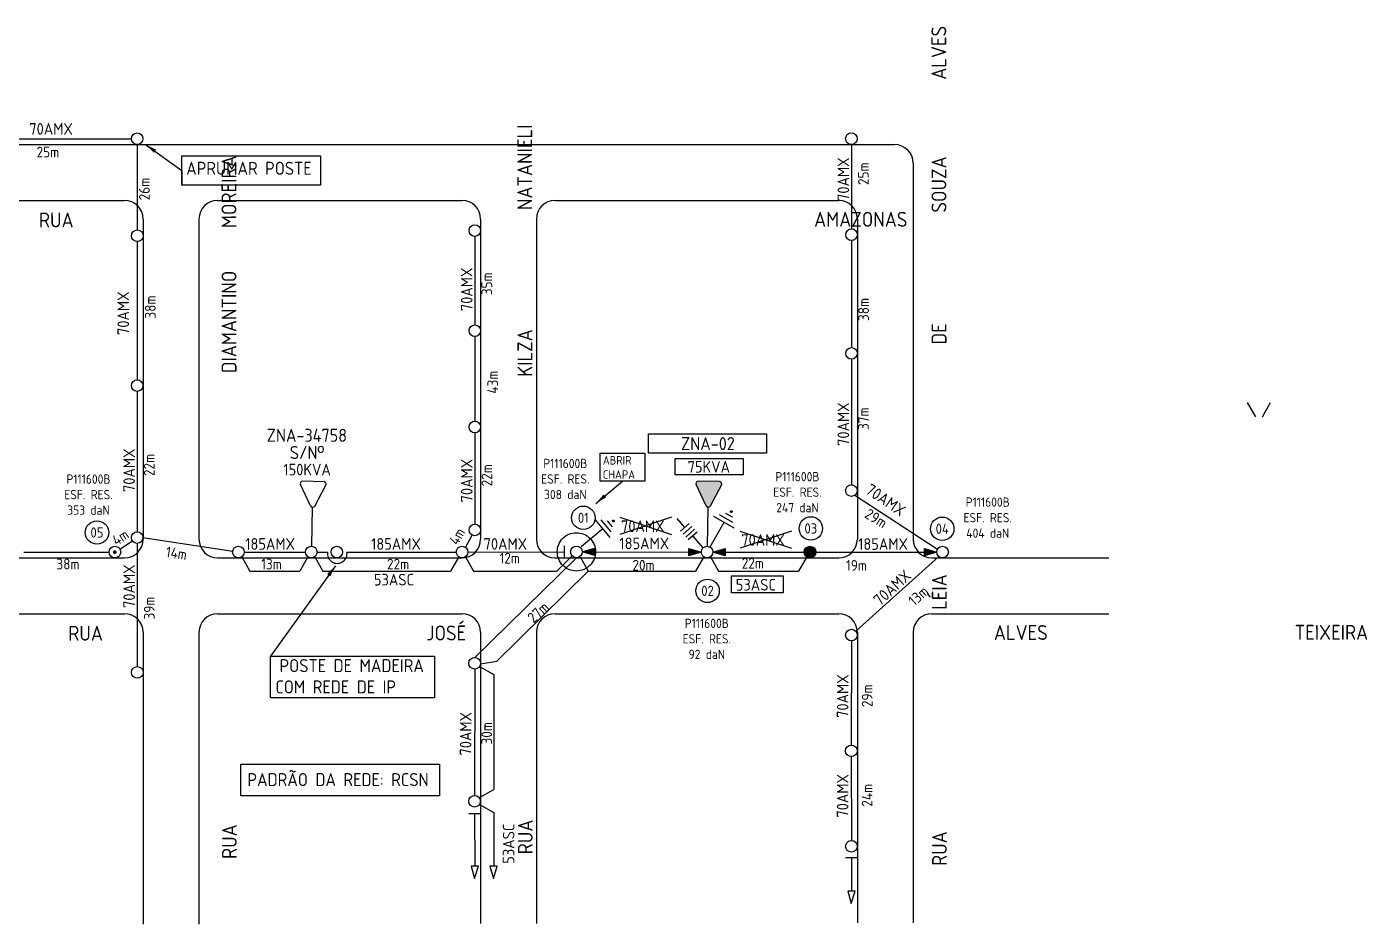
# Model space of a CAD drawing. Header units: millimetres. Extents: x 914 to 1954, y 1483 to 3495.
# Drawn here: x 1577.8 to 1865.9, y 2324.5 to 2517.3 of the extents above; entities that cross this region are included whole.
import ezdxf
from ezdxf.enums import TextEntityAlignment as Align

# ---------------------------------------------------------------- set-up
doc = ezdxf.new("R2010")
doc.units = ezdxf.units.MM
doc.linetypes.add('DASHEDX2', pattern=[38.1, 25.4, -12.7])
for name, color, linetype in [('BTEXIST', 6, 'Continuous'), ('COTAS', 1, 'Continuous'), ('EQEXISTTXT', 2, 'Continuous'), ('EQPROJ', 40, 'Continuous'), ('HACHURA', 1, 'Continuous'), ('MTXXXXXEXIST', 2, 'Continuous'), ('POSTE_EXISTENTE', 2, 'Continuous'), ('TOPOGRAFIA', 2, 'Continuous')]:
    doc.layers.add(name, color=color, linetype=linetype)
doc.styles.add('isocop', font='isocp.shx')
doc.styles.get("Standard").update_dxf_attribs({"font": 'arial.ttf'})
doc.dimstyles.get("Standard").update_dxf_attribs({"dimtxt": 0.18, "dimasz": 0.18, "dimexe": 0.18, "dimexo": 0.0625, "dimgap": 0.09, "dimtad": 0, "dimtih": 1, "dimtoh": 1, "dimdec": 4, "dimzin": 0, "dimdsep": 46, "dimtxsty": 'Standard', "dimcen": 0.09, "dimadec": 0, "dimazin": 0, "dimtfac": 1, "dimtdec": 4, "dimtofl": 0, "dimtmove": 0, "dimatfit": 3, "dimfxl": 1, "dimtolj": 1, "dimtzin": 0, "dimarcsym": 0})

# ---------------------------------------------------------------- blocks, each defined once
blk = doc.blocks.new('A$C3E027413')
at = {"layer": 'EQEXISTTXT', "color": 3, "linetype": 'Continuous'}
for p, q in [((0, 6.03), (0, 0.62)), ((6.33, 3.88), (0.92, 6.59)), ((6.33, 2.74), (0.91, 0.05)), ((6.68, 3.23), (16.72, 3.23))]:
    blk.add_line(p, q, dxfattribs=at)
for centre, start, end in [((0.63, 6.03), 63.3007, 179.8657), ((6.05, 3.31), 296.4308, 63.3007), ((0.63, 0.62), 179.8657, 296.4308)]:
    blk.add_arc(centre, 0.633, start, end, dxfattribs=at)
blk = doc.blocks.new('A$C2B245A76')
at = {"layer": 'EQPROJ', "linetype": 'DASHEDX2', "ltscale": 1.3}
for p, q in [((2.77, 2.71), (0, 3.87)), ((5.53, 1.55), (9.22, 0))]:
    blk.add_line(p, q, dxfattribs=at)
at = {"layer": 'EQPROJ', "linetype": 'DASHEDX2', "ltscale": 0.9}
for p, q in [((3.35, 4.09), (2.19, 1.32)), ((4.27, 3.7), (3.11, 0.94)), ((5.19, 3.32), (4.03, 0.55)), ((6.11, 2.93), (4.95, 0.16))]:
    blk.add_line(p, q, dxfattribs=at)
blk = doc.blocks.new('A$C102D6B5D')
at = {"layer": 'EQPROJ', "linetype": 'DASHEDX2', "ltscale": 0.075}
blk.add_hatch(color=256, dxfattribs=at).paths.add_polyline_path([(1.33, 9.35, 1), (0.88, 9.35, 1)])
at = {"layer": 'EQPROJ', "linetype": 'DASHEDX2', "ltscale": 1.5}
blk.add_line((5.2, 7.82), (0, 4.82), dxfattribs=at)
at = {"layer": 'EQPROJ', "linetype": 'DASHEDX2', "ltscale": 0.9}
for p, q in [((3.77, 8.3), (0.3, 6.3)), ((2.53, 8.88), (0.8, 7.88))]:
    blk.add_line(p, q, dxfattribs=at)
at = {"layer": 'EQPROJ', "linetype": 'DASHEDX2', "ltscale": 1.3}
blk.add_line((2.6, 6.32), (6.25, 0), dxfattribs=at)
at = {"layer": 'EQPROJ', "linetype": 'DASHEDX2', "ltscale": 0.075}
blk.add_circle((1.1, 9.35), 0.225, dxfattribs=at)
blk = doc.blocks.new('CONEC_MT')
at = {"layer": 'MTXXXXXEXIST', "linetype": 'DASHEDX2', "ltscale": 5}
for p, q in [((-0.77, 1.04), (-2.5, 4.12)), ((0.71, 1.04), (2.45, 4.12))]:
    blk.add_line(p, q, dxfattribs=at)

msp = doc.modelspace()

# ---------------------------------------------------------------- hatches: boundary and pattern name
msp.add_hatch(color=3).paths.add_polyline_path([(1722.14, 2419.7, 0.556002), (1721.65, 2418.95), (1723.78, 2414.39, 0.618684), (1724.73, 2414.36), (1727.1, 2418.82, 0.558457), (1726.65, 2419.59)])
at = {"layer": 'BTEXIST'}
for points in [[(1699.79, 2405.3), (1699.79, 2403.72), (1697.16, 2404.51)], [(1720.1, 2403.68), (1720.1, 2405.26), (1722.73, 2404.47)], [(1727.86, 2405.26), (1727.86, 2403.68), (1725.23, 2404.47)], [(1770.72, 2403.68), (1770.72, 2405.26), (1773.35, 2404.47)]]:
    msp.add_hatch(color=256, dxfattribs=at).paths.add_polyline_path(points)
at = {"layer": 'POSTE_EXISTENTE'}
for points in [[(1746.15, 2405.72, 1), (1746.06, 2403.22, 1)], [(1596.71, 2404.83, 1), (1596.68, 2404.05, 1)]]:
    msp.add_hatch(color=256, dxfattribs=at).paths.add_polyline_path(points)

# ---------------------------------------------------------------- linework, layer by layer
at = {"layer": 'BTEXIST'}
for p, q in [((1569.83, 2493.27), (1600.25, 2493.28)), ((1601.5, 2492.03), (1601.53, 2473.68)), ((1755, 2492.04), (1755.04, 2473.91)), ((1674.07, 2472.29), (1674.07, 2453.27)), ((1601.53, 2471.18), (1601.5, 2441.48)), ((1755.04, 2471.41), (1755.04, 2448.4)), ((1674.07, 2450.77), (1674.07, 2432.59)), ((1755.04, 2445.9), (1755.01, 2418.92)), ((1601.5, 2438.98), (1601.5, 2408.83)), ((1674.07, 2430.09), (1674.08, 2410.47)), ((1755.76, 2416.68), (1773.53, 2405.12)), ((1597.8, 2405.09), (1600.47, 2406.89)), ((1601.5, 2406.33), (1601.53, 2379.85)), ((1602.75, 2407.58), (1622.03, 2404.66)), ((1672.09, 2405.45), (1673.5, 2408.11)), ((1693.28, 2405.77), (1693.24, 2403.23)), ((1577.15, 2404.47), (1595.46, 2404.47)), ((1624.51, 2404.47), (1637.66, 2404.47)), ((1640.16, 2404.47), (1642.4, 2404.47)), ((1646.59, 2404.47), (1670.07, 2404.47)), ((1672.57, 2404.47), (1693.26, 2404.5)), ((1695.91, 2403.26), (1674.04, 2381.83)), ((1697.16, 2404.51), (1722.73, 2404.47)), ((1725.23, 2404.47), (1744.86, 2404.47)), ((1747.36, 2404.47), (1773.35, 2404.47)), ((1773.82, 2403.49), (1755.95, 2387.46)), ((1755.02, 2385.38), (1754.99, 2363.01)), ((1674.04, 2379.33), (1674.03, 2352.18)), ((1754.99, 2360.51), (1755, 2342.5)), ((1672.78, 2348.27), (1675.28, 2348.27)), ((1674.03, 2348.27), (1674.1, 2336.98)), ((1753.76, 2338.81), (1756.26, 2338.81)), ((1755.01, 2338.81), (1755.01, 2331.59))]:
    msp.add_line(p, q, dxfattribs=at)
for points in [[(1699.79, 2405.3), (1699.79, 2403.72), (1697.16, 2404.51), (1697.16, 2404.51)], [(1720.1, 2403.68), (1720.1, 2405.26), (1722.73, 2404.47), (1722.73, 2404.47)], [(1727.86, 2405.26), (1727.86, 2403.68), (1725.23, 2404.47), (1725.23, 2404.47)], [(1770.72, 2403.68), (1770.72, 2405.26), (1773.35, 2404.47), (1773.35, 2404.47)], [(1674.83, 2336.97), (1673.25, 2336.98), (1674.02, 2334.35), (1674.02, 2334.35)], [(1755.8, 2331.58), (1754.22, 2331.59), (1754.99, 2328.96), (1754.99, 2328.96)]]:
    msp.add_lwpolyline(points, close=True, dxfattribs=at)
msp.add_arc((1644.49, 2404.15), 2.12, 171.3772, 8.6228, dxfattribs=at)
at = {"layer": 'COTAS'}
for points in [[(1736.77, 2425.68), (1711.39, 2425.68), (1711.39, 2429.9), (1736.77, 2429.9)], [(1717.11, 2424.56), (1731.75, 2424.56), (1731.75, 2421.06), (1717.11, 2421.06)]]:
    msp.add_lwpolyline(points, close=True, dxfattribs=at)
for centre in [(1697.39, 2411.83), (1746.29, 2409.54), (1774.54, 2409.47), (1592.86, 2408.67), (1724.09, 2396.13)]:
    msp.add_circle(centre, 2.52, dxfattribs=at)
at = {"layer": 'HACHURA'}
for points in [[(1710.6, 2419.68), (1700.98, 2419.68), (1700.98, 2425.72), (1710.6, 2425.72)], [(1729.25, 2399.35), (1740.35, 2399.38), (1740.36, 2395.7), (1729.26, 2395.67)]]:
    msp.add_lwpolyline(points, close=True, dxfattribs=at)
at = {"layer": 'HACHURA', "color": 3, "linetype": 'DASHEDX2', "ltscale": 3}
msp.add_circle((1695.91, 2404.51), 4.12, dxfattribs=at)
at = {"layer": 'MTXXXXXEXIST', "ltscale": 5}
for p, q in [((1623.97, 2403.43), (1625.71, 2400.35)), ((1638.2, 2403.43), (1636.45, 2400.35)), ((1639.67, 2403.43), (1641.41, 2400.35)), ((1670.61, 2403.43), (1668.87, 2400.35)), ((1672.08, 2403.43), (1673.82, 2400.35)), ((1694.97, 2403.69), (1691.68, 2400.39)), ((1696.68, 2403.47), (1698.41, 2400.38)), ((1625.71, 2400.35), (1636.45, 2400.35)), ((1641.41, 2400.35), (1668.87, 2400.35)), ((1673.82, 2400.35), (1691.68, 2400.39)), ((1678.81, 2381.01), (1698.41, 2400.38)), ((1678.19, 2378.19), (1678.16, 2353.43)), ((1675.08, 2351.7), (1678.16, 2353.43)), ((1675.07, 2350.22), (1678.15, 2348.48)), ((1678.15, 2348.48), (1678.17, 2336.97))]:
    msp.add_line(p, q, dxfattribs=at)
at = {"layer": 'MTXXXXXEXIST', "linetype": 'DASHEDX2', "ltscale": 5}
for p, q in [((1723.27, 2403.43), (1721.53, 2400.35)), ((1724.75, 2403.43), (1726.48, 2400.35)), ((1745.4, 2403.43), (1743.65, 2400.35)), ((1698.41, 2400.38), (1721.53, 2400.35)), ((1726.48, 2400.35), (1743.65, 2400.35)), ((1675.09, 2379.89), (1678.19, 2378.19)), ((1675.28, 2380.43), (1678.81, 2381.01))]:
    msp.add_line(p, q, dxfattribs=at)
at = {"layer": 'MTXXXXXEXIST', "ltscale": 5}
msp.add_lwpolyline([(1678.86, 2336.96), (1677.28, 2336.97), (1678.05, 2334.34), (1678.05, 2334.34)], close=True, dxfattribs=at)
at = {"layer": 'POSTE_EXISTENTE'}
for centre in [(1601.5, 2493.28), (1755, 2493.29), (1674.07, 2473.54), (1601.53, 2472.43), (1755.04, 2472.66), (1674.07, 2452.02), (1755.04, 2447.15), (1601.5, 2440.23), (1674.07, 2431.34), (1755, 2417.67), (1601.5, 2407.58), (1674.08, 2409.22), (1596.71, 2404.47), (1623.26, 2404.47), (1638.91, 2404.47), (1644.41, 2404.47), (1671.32, 2404.47), (1695.91, 2404.51), (1723.98, 2404.47), (1746.11, 2404.47), (1774.6, 2404.47), (1755.02, 2386.63), (1601.53, 2378.6), (1674.04, 2380.58), (1754.99, 2361.76), (1674.03, 2350.93), (1755.01, 2341.25)]:
    msp.add_circle(centre, 1.25, dxfattribs=at)
at = {"layer": 'TOPOGRAFIA', "color": 1}
for p, q in [((1536.36, 2492.02), (1764.29, 2492.02)), ((1768.29, 2488.02), (1768.29, 2407.22)), ((1575.9, 2480.02), (1598.78, 2480.02)), ((1618.78, 2480.02), (1671.32, 2480.02)), ((1691.32, 2480.02), (1752.29, 2480.02)), ((1602.78, 2476.02), (1602.78, 2407.22)), ((1614.78, 2476.02), (1614.78, 2407.22)), ((1675.32, 2476.02), (1675.32, 2407.22)), ((1687.32, 2476.02), (1687.32, 2407.22)), ((1756.29, 2476.02), (1756.29, 2407.22)), ((1705.21, 2411.94), (1716.31, 2408.27)), ((1716.31, 2411.94), (1705.21, 2408.26)), ((1731.06, 2408.99), (1742.16, 2405.32)), ((1742.16, 2408.99), (1731.07, 2405.31)), ((1575.9, 2403.22), (1598.78, 2403.22)), ((1618.78, 2403.22), (1671.32, 2403.22)), ((1691.32, 2403.22), (1752.29, 2403.22)), ((1772.29, 2403.22), (1810.34, 2403.22)), ((1575.9, 2391.22), (1598.78, 2391.22)), ((1618.78, 2391.22), (1671.32, 2391.22)), ((1691.32, 2391.22), (1752.29, 2391.22)), ((1772.29, 2391.22), (1810.34, 2391.22)), ((1602.78, 2387.22), (1602.78, 2324.51)), ((1614.78, 2387.22), (1614.78, 2324.53)), ((1675.32, 2387.22), (1675.32, 2324.65)), ((1687.32, 2387.22), (1687.32, 2324.67)), ((1756.29, 2387.22), (1756.29, 2324.77)), ((1768.29, 2387.22), (1768.29, 2324.79))]:
    msp.add_line(p, q, dxfattribs=at)
for points in [[(1611.09, 2489.59), (1640.9, 2489.59), (1640.9, 2483.31), (1611.09, 2483.31)], [(1630.18, 2382.09), (1665.41, 2382.09), (1665.41, 2373.18), (1630.18, 2373.18)], [(1623.77, 2358.89), (1666.46, 2358.89), (1666.46, 2352.08), (1623.77, 2352.08)]]:
    msp.add_lwpolyline(points, close=True, dxfattribs=at)
for centre, start, end in [((1764.29, 2488.02), 0, 90), ((1598.78, 2476.02), 0, 90), ((1618.78, 2476.02), 90, 180), ((1671.32, 2476.02), 0, 90), ((1691.32, 2476.02), 90, 180), ((1752.29, 2476.02), 0, 90), ((1598.78, 2407.22), 270, 0), ((1618.78, 2407.22), 180, 270), ((1671.32, 2407.22), 270, 0), ((1691.32, 2407.22), 180, 270), ((1752.29, 2407.22), 270, 0), ((1772.29, 2407.22), 180, 270), ((1598.78, 2387.22), 0, 90), ((1618.78, 2387.22), 90, 180), ((1671.32, 2387.22), 0, 90), ((1691.32, 2387.22), 90, 180), ((1752.29, 2387.22), 0, 90), ((1772.29, 2387.22), 90, 180)]:
    msp.add_arc(centre, 4, start, end, dxfattribs=at)

# ---------------------------------------------------------------- block references
at = {"layer": 'BTEXIST', "xscale": 0.8333333333334915, "yscale": 0.8333333333334915, "zscale": 0.8333333333334915, "rotation": 268.6250549426989}
for p in [(1636.58, 2419.71), (1721.62, 2419.72)]:
    msp.add_blockref('A$C3E027413', p, dxfattribs=at)
at = {"layer": 'TOPOGRAFIA', "color": 1}
msp.add_blockref('CONEC_MT', (1842.67, 2432.51), dxfattribs=at)
at = {"layer": 'TOPOGRAFIA'}
for name, p, xscale, yscale, zscale, rotation in [('A$C102D6B5D', (1696.03, 2410.72), 0.8333333333334914, 0.8333333333334914, 0.8333333333334914, 279.8348720219011), ('A$C2B245A76', (1716.18, 2408.74), 0.8333333333334917, 0.8333333333334917, 0.8333333333334917, 334.2906436570289), ('A$C102D6B5D', (1721.97, 2410.06), 0.8333333333334914, 0.8333333333334914, 0.8333333333334914, 300.0753047847552)]:
    msp.add_blockref(name, p, dxfattribs=dict(at, xscale=xscale, yscale=yscale, zscale=zscale, rotation=rotation))

# ---------------------------------------------------------------- texts
at = {"layer": 'EQEXISTTXT', "color": 7, "style": 'isocop'}
for s, rotation, p in [('RUA                          LÉIA                           DE             SOUZA         ALVES', 90.0433, (1775.54, 2337.03)), ('RUA                                                    KILZA              NATANIELI', 90.0433, (1686.52, 2339.53)), ('RUA                                                     DIAMANTINO     MOREIRA', 90.0433, (1622.93, 2338.53)), ('RUA                                                                                       AMAZONAS', 0.0433, (1580.39, 2474.22)), ('RUA                                      JOSÉ                                                              ALVES                             TEIXEIRA', 0.0433, (1586.7, 2385.42))]:
    msp.add_text(s, height=3.2, rotation=rotation, dxfattribs=at).set_placement(p)
at = {"layer": 'EQEXISTTXT', "style": 'isocop'}
for s, height, rotation, p in [('70AMX', 2.5, 0.039, (1578.32, 2494.14)), ('25m', 2.3, 359.9955, (1579.88, 2489.26)), ('70AMX', 2.5, 90.039, (1754.53, 2479.9)), ('25m', 2.3, 89.9955, (1758.75, 2483.32)), ('26m', 2.3, 89.9955, (1604.21, 2480.04)), ('70AMX', 2.5, 90.039, (1673.58, 2456.23)), ('35m', 2.3, 89.9955, (1677.8, 2459.66)), ('70AMX', 2.5, 90.039, (1599.76, 2451.1)), ('38m', 2.3, 89.9955, (1605.48, 2454.63)), ('38m', 2.3, 89.9955, (1758.78, 2454.11)), ('43m', 2.3, 89.9955, (1679.05, 2438.5)), ('70AMX', 2.5, 90.039, (1754.54, 2427.27)), ('37m', 2.3, 89.9955, (1758.76, 2430.7)), ('70AMX', 2.5, 90.039, (1601.02, 2417.36)), ('22m', 2.3, 89.9955, (1605.24, 2420.79)), ('70AMX', 2.5, 90.039, (1673.59, 2415.14)), ('22m', 2.3, 89.9955, (1677.81, 2418.57)), ('70AMX', 2.5, 325.6167, (1757.82, 2417.27)), ('29m', 2.3, 328.5324, (1757.63, 2412.01)), ('4m', 2.3, 32.8826, (1597.05, 2405.74)), ('4m', 2.3, 59.7521, (1670.36, 2405.76)), ('70AMX', 2.5, 0.022, (1705.49, 2408.76)), ('14m', 2.3, 351.3628, (1607.54, 2403.42)), ('185AMX', 2.5, 0.039, (1624.73, 2404.96)), ('185AMX', 2.5, 0.039, (1651.78, 2404.96)), ('70AMX', 2.5, 0.039, (1675.96, 2404.96)), ('185AMX', 2.5, 0.039, (1705.15, 2405.08)), ('70AMX', 2.5, 0.022, (1731.34, 2405.81)), ('185AMX', 2.5, 0.039, (1756.46, 2404.94)), ('38m', 2.3, 359.9955, (1584.14, 2400.74)), ('13m', 2.3, 359.9955, (1628.15, 2400.74)), ('22m', 2.3, 359.9955, (1655.2, 2400.74)), ('12m', 2.3, 359.9955, (1679.38, 2402)), ('20m', 2.3, 359.9955, (1707.94, 2400.49)), ('22m', 2.3, 359.9955, (1731.44, 2400.91)), ('19m', 2.3, 359.9955, (1753.85, 2400.45)), ('70AMX', 2.5, 90.039, (1601.03, 2392.45)), ('70AMX', 2.5, 42.2121, (1761.14, 2392.74)), ('53ASC', 2.5, 0.039, (1652.39, 2397.28)), ('53ASC', 2.5, 0.165, (1730.17, 2396.17)), ('39m', 2.3, 89.9955, (1605.25, 2389.97)), ('13m', 2.3, 41.8821, (1768.54, 2392.73)), ('27m', 2.3, 42.293, (1686.69, 2389.07)), ('70AMX', 2.5, 89.7286, (1754.36, 2368.83)), ('29m', 2.3, 90.0695, (1759.55, 2371.16)), ('70AMX', 2.5, 89.7286, (1673.33, 2360.74)), ('30m', 2.3, 90.0695, (1677.77, 2363.12)), ('70AMX', 2.5, 89.7286, (1754.35, 2347.41)), ('24m', 2.3, 90.0695, (1759.54, 2349.75)), ('53ASC', 2.5, 89.7286, (1682.56, 2337.49))]:
    msp.add_text(s, height=height, rotation=rotation, dxfattribs=at).set_placement(p)
at = {"layer": 'EQEXISTTXT', "color": 3, "style": 'isocop'}
for s, p in [('APRUMAR POSTE', (1625.52, 2485.52)), ('ZNA-34758', (1637.97, 2428.15)), ('ZNA-02', (1724.16, 2426.37)), ('S/Nº', (1637.99, 2424.45)), ('POSTE DE MADEIRA', (1647.61, 2378.66)), ('COM REDE DE IP', (1644.17, 2374.09)), ('PADRÃO DA REDE: RCSN', (1644.66, 2354.17))]:
    msp.add_text(s, height=2.8, rotation=360, dxfattribs=at).set_placement(p, align=Align.CENTER)
at = {"layer": 'EQEXISTTXT', "style": 'isocop'}
for s, p in [('150KVA', (1638.02, 2420.94)), ('75KVA', (1724.36, 2421.52))]:
    msp.add_text(s, height=2.5, rotation=360, dxfattribs=at).set_placement(p, align=Align.CENTER)
for s, p in [('01', (1697.39, 2411.83)), ('05', (1592.86, 2408.67)), ('03', (1746.29, 2409.54)), ('04', (1774.54, 2409.47)), ('02', (1724.09, 2396.13))]:
    msp.add_text(s, height=2.2, dxfattribs=at).set_placement(p, align=Align.MIDDLE_CENTER)
at = {"layer": 'EQEXISTTXT', "char_height": 1.8, "width": 28.05, "attachment_point": 5, "style": 'isocop'}
for s, insert in [('{\\H1.11111x;P111600B\\PESF. RES.\\P308 daN}', (1693.52, 2420.17)), ('{\\H1.11111x;P111600B\\PESF. RES.\\P353 daN}', (1591.03, 2416.81)), ('{\\H1.11111x;P111600B\\PESF. RES.\\P247 daN}', (1743.41, 2417.33)), ('{\\H1.11111x;P111600B\\PESF. RES.\\P404 daN}', (1784.31, 2411.86)), ('{\\H1.11111x;P111600B\\PESF. RES.\\P92 daN}', (1723.93, 2385.82))]:
    msp.add_mtext(s, dxfattribs=dict(at, insert=insert))
at = {"layer": 'EQEXISTTXT', "color": 3, "insert": (1701.59, 2425.09), "char_height": 1.833, "width": 9.2322, "attachment_point": 1, "style": 'isocop'}
msp.add_mtext('ABRIR\\PCHAPA', dxfattribs=at)

# ---------------------------------------------------------------- leaders
at = {"layer": 'HACHURA'}
for points in [[(1603.31, 2492.02), (1611.09, 2486.45), (1611.09, 2483.31)], [(1700.1, 2414.93), (1705.79, 2419.68), (1700.98, 2419.68)], [(1644.12, 2401.52), (1630.18, 2382.09), (1642.98, 2382.09)]]:
    msp.add_leader(points, dimstyle='Standard', override={"dimscale": 1, "dimtxt": 2.5, "dimasz": 2.5, "dimexe": 1.25, "dimexo": 0.625, "dimgap": 0.625, "dimtad": 0, "dimtih": 0, "dimtoh": 0, "dimzin": 8, "dimlunit": 6, "dimcen": 2.5, "dimtofl": 1, "dimtmove": 1}, dxfattribs=at)

doc.saveas('drawing.dxf')
